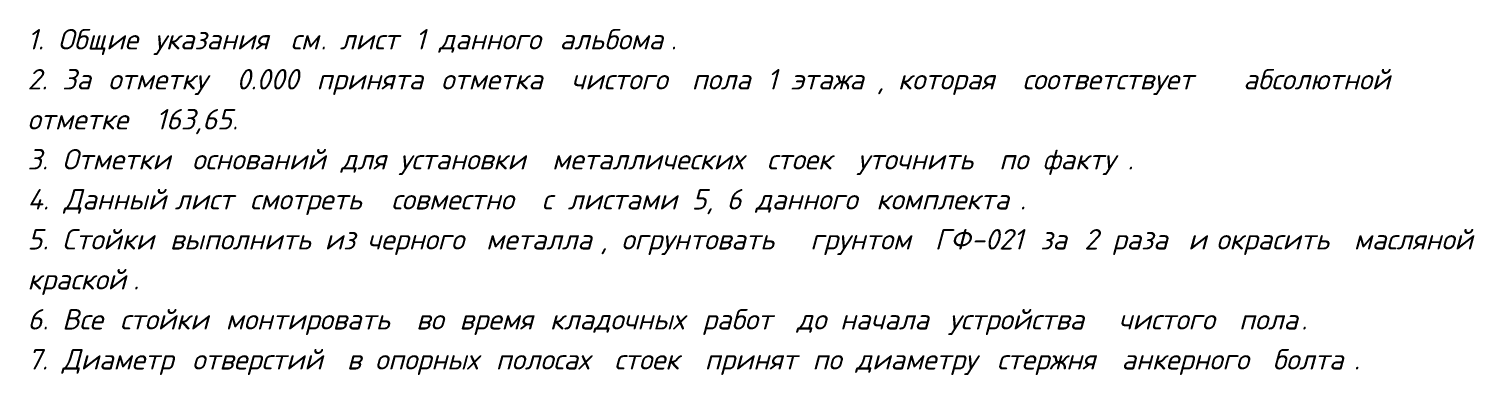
# Model space of a CAD drawing. Header units: millimetres. Extents: x 7563 to 35266, y -386 to 7164.
# Drawn here: x 17583 to 35266, y -140 to 4095 of the extents above; entities that cross this region are included whole.
import ezdxf

# ---------------------------------------------------------------- set-up
doc = ezdxf.new("R2010")
doc.units = ezdxf.units.MM
doc.layers.add('G-ANNO-TEXT', color=7, linetype='Continuous', lineweight=9)
doc.styles.add('ISOCPEUR_I_5', font='isocpeui.ttf', dxfattribs={"height": 250})

msp = doc.modelspace()

# ---------------------------------------------------------------- texts
at = {"layer": 'G-ANNO-TEXT', "char_height": 250, "attachment_point": 1, "style": 'ISOCPEUR_I_5'}
for s, insert, width in [('1. ', (17565.2, 4093.7), 448.945), ('Общие', (17935.7, 4093.7), 1234.599), ('\\fISOCPEUR|b0|i1|c204|p34|; ', (18954.3, 4093.7), 192.405), ('\\fISOCPEUR|b0|i1|c204|p34|; ', (20621.2, 4093.7), 192.405), (' 1 ', (22142.5, 4093.7), 545.148), ('\\fISOCPEUR|b0|i1|c204|p34|; ', (23908.6, 4093.7), 192.405), ('альбома', (24067.4, 4093.7), 1643.459), ('указания', (19113.1, 4093.7), 1827.848), ('см', (20779.9, 4093.7), 440.928), ('лист', (21381.9, 4093.7), 921.941), ('данного', (22592.3, 4093.7), 1595.358), ('. ', (21143.7, 4093.7), 288.608), ('\\fISOCPEUR|b0|i1|c204|p34|;.', (25423.4, 4093.7), 96.203), ('2. ', (17565.2, 3604.3), 513.08), ('За', (17988.6, 3604.3), 489.029), ('\\fISOCPEUR|b0|i1|c204|p34|; ', (18392.1, 3604.3), 192.405), (' 0.000 ', (19959.7, 3604.3), 1378.902), ('\\fISOCPEUR|b0|i1|c204|p34|; ', (22460, 3604.3), 192.405), ('\\fISOCPEUR|b0|i1|c204|p34|; ', (24047.5, 3604.3), 192.405), ('\\fISOCPEUR|b0|i1|c204|p34|; ', (25522.6, 3604.3), 192.405), (' 1 ', (26442, 3604.3), 545.147), ('\\fISOCPEUR|b0|i1|c204|p34|; ', (29564.1, 3604.3), 192.405), ('\\fISOCPEUR|b0|i1|c204|p34|; ', (32262.8, 3604.3), 192.405), ('абсолютной', (32421.6, 3604.3), 2332.911), ('\\fISOCPEUR|b0|i1|c204|p34|; ', (34346.4, 3604.3), 192.405), ('отметку', (18550.8, 3604.3), 1707.594), ('принята', (21097.4, 3604.3), 1651.476), ('отметка', (22618.8, 3604.3), 1731.645), ('чистого', (24206.3, 3604.3), 1595.358), ('пола', (25681.3, 3604.3), 921.941), ('этажа', (26891.8, 3604.3), 1282.7), (', ', (27950.1, 3604.3), 304.641), ('которая', (28201.5, 3604.3), 1651.476), ('соответствует', (29722.8, 3604.3), 3078.48), ('отметке', (17565.2, 3114.8), 1707.594), (' 163,65.', (18974.1, 3114.8), 1459.071), ('3. ', (17565.2, 2625.3), 513.08), ('Отметки', (17988.6, 2625.3), 1731.645), ('\\fISOCPEUR|b0|i1|c204|p34|; ', (19417.3, 2625.3), 192.405), ('оснований', (19576.1, 2625.3), 2012.236), ('\\fISOCPEUR|b0|i1|c204|p34|; ', (21236.3, 2625.3), 192.405), ('для', (21395.1, 2625.3), 673.418), ('\\fISOCPEUR|b0|i1|c204|p34|; ', (21950.7, 2625.3), 192.405), ('установки', (22109.5, 2625.3), 2068.354), ('\\fISOCPEUR|b0|i1|c204|p34|; ', (23816, 2625.3), 192.405), ('металлических', (23974.8, 2625.3), 2990.294), ('\\fISOCPEUR|b0|i1|c204|p34|; ', (26442, 2625.3), 192.405), ('стоек', (26600.8, 2625.3), 1146.413), ('\\fISOCPEUR|b0|i1|c204|p34|; ', (27546.6, 2625.3), 192.405), ('уточнить', (27705.4, 2625.3), 1908.016), ('\\fISOCPEUR|b0|i1|c204|p34|; ', (29279.7, 2625.3), 192.405), ('по', (29438.4, 2625.3), 448.945), ('\\fISOCPEUR|b0|i1|c204|p34|; ', (29808.8, 2625.3), 192.405), ('факту', (29967.6, 2625.3), 1258.649), ('. ', (31006.1, 2625.3), 288.608), ('4. ', (17565.2, 2135.8), 537.131), ('Данный', (18008.4, 2135.8), 1451.054), ('\\fISOCPEUR|b0|i1|c204|p34|; ', (19205.7, 2135.8), 192.405), ('\\fISOCPEUR|b0|i1|c204|p34|; ', (20125.1, 2135.8), 192.405), ('\\fISOCPEUR|b0|i1|c204|p34|; ', (21851.5, 2135.8), 192.405), ('\\fISOCPEUR|b0|i1|c204|p34|; ', (23690.3, 2135.8), 192.405), ('\\fISOCPEUR|b0|i1|c204|p34|; ', (24007.8, 2135.8), 192.405), (' 5, 6 ', (25522.6, 2135.8), 1138.396), ('\\fISOCPEUR|b0|i1|c204|p34|; ', (27778.2, 2135.8), 192.405), ('лист', (19364.4, 2135.8), 921.941), ('смотреть', (20283.8, 2135.8), 1899.999), ('совместно', (22010.2, 2135.8), 2036.286), ('\\fISOCPEUR|b0|i1|c204|p34|;с', (23849.1, 2135.8), 192.405), ('листами', (24166.6, 2135.8), 1643.459), ('данного', (26461.9, 2135.8), 1595.358), ('комплекта', (27936.9, 2135.8), 2124.472), ('\\fISOCPEUR|b0|i1|c204|p34|;.', (29689.8, 2135.8), 96.203), ('5. ', (17565.2, 1646.3), 513.08), ('Стойки', (17988.6, 1646.3), 1402.953), ('\\fISOCPEUR|b0|i1|c204|p34|; ', (19146.1, 1646.3), 192.405), ('\\fISOCPEUR|b0|i1|c204|p34|; ', (21037.9, 1646.3), 192.405), ('из', (21196.6, 1646.3), 432.911), ('\\fISOCPEUR|b0|i1|c204|p34|; ', (21553.8, 1646.3), 192.405), ('\\fISOCPEUR|b0|i1|c204|p34|; ', (23009, 1646.3), 192.405), ('\\fISOCPEUR|b0|i1|c204|p34|; ', (26971.2, 1646.3), 192.405), ('\\fISOCPEUR|b0|i1|c204|p34|; ', (28492.5, 1646.3), 192.405), ('ГФ', (28651.3, 1646.3), 537.131), ('-021 ', (29094.5, 1646.3), 1026.16), ('за', (29941.1, 1646.3), 456.962), (' 2 ', (30318.2, 1646.3), 609.282), ('раза', (30820.9, 1646.3), 929.957), ('\\fISOCPEUR|b0|i1|c204|p34|; ', (31588.2, 1646.3), 192.405), ('\\fISOCPEUR|b0|i1|c204|p34|; ', (31932.1, 1646.3), 192.405), ('\\fISOCPEUR|b0|i1|c204|p34|; ', (33612.2, 1646.3), 192.405), ('масляной', (33771, 1646.3), 1811.814), ('\\fISOCPEUR|b0|i1|c204|p34|; ', (35265.9, 1646.3), 184.388), ('выполнить', (19304.9, 1646.3), 2100.421), ('черного', (21712.6, 1646.3), 1571.307), ('металла', (23167.8, 1646.3), 1699.578), ('огрунтовать', (24821.4, 1646.3), 2605.484), ('грунтом', (27129.9, 1646.3), 1651.476), ('\\fISOCPEUR|b0|i1|c204|p34|;и', (31746.9, 1646.3), 224.473), ('окрасить', (32090.9, 1646.3), 1843.881), (', ', (24570.1, 1646.3), 304.641), ('краской', (17565.2, 1156.9), 1563.291), ('\\fISOCPEUR|b0|i1|c204|p34|;.', (18855.1, 1156.9), 96.202), ('6. ', (17565.2, 667.4), 513.08), ('Все', (17988.6, 667.4), 665.401), ('\\fISOCPEUR|b0|i1|c204|p34|; ', (18537.6, 667.4), 192.405), ('стойки', (18696.3, 667.4), 1370.886), ('\\fISOCPEUR|b0|i1|c204|p34|; ', (19827.4, 667.4), 192.405), ('монтировать', (19986.2, 667.4), 2629.535), ('\\fISOCPEUR|b0|i1|c204|p34|; ', (22155.8, 667.4), 192.405), ('во', (22314.5, 667.4), 448.945), ('\\fISOCPEUR|b0|i1|c204|p34|; ', (22684.9, 667.4), 192.405), ('время', (22843.7, 667.4), 1146.413), ('\\fISOCPEUR|b0|i1|c204|p34|; ', (23789.6, 667.4), 192.405), ('кладочных', (23948.3, 667.4), 2068.354), ('\\fISOCPEUR|b0|i1|c204|p34|; ', (25654.9, 667.4), 192.405), ('работ', (25813.6, 667.4), 1202.531), ('\\fISOCPEUR|b0|i1|c204|p34|; ', (26805.8, 667.4), 192.405), ('до', (26964.6, 667.4), 448.945), ('\\fISOCPEUR|b0|i1|c204|p34|; ', (27335, 667.4), 192.405), ('начала', (27493.7, 667.4), 1418.987), ('\\fISOCPEUR|b0|i1|c204|p34|; ', (28664.5, 667.4), 192.405), ('устройства', (28823.3, 667.4), 2316.877), ('\\fISOCPEUR|b0|i1|c204|p34|; ', (30734.9, 667.4), 192.405), ('чистого', (30893.6, 667.4), 1595.358), ('\\fISOCPEUR|b0|i1|c204|p34|; ', (32209.9, 667.4), 192.405), ('пола', (32368.7, 667.4), 921.941), ('\\fISOCPEUR|b0|i1|c204|p34|;.', (33129.4, 667.4), 96.202), ('7. ', (17565.2, 177.9), 513.08), ('Диаметр', (17988.6, 177.9), 1731.645), ('\\fISOCPEUR|b0|i1|c204|p34|; ', (19417.3, 177.9), 192.405), ('отверстий', (19576.1, 177.9), 2100.421), ('\\fISOCPEUR|b0|i1|c204|p34|; ', (21309.1, 177.9), 192.405), ('\\fISOCPEUR|b0|i1|c204|p34|; ', (21653.1, 177.9), 192.405), ('\\fISOCPEUR|b0|i1|c204|p34|; ', (23128.1, 177.9), 192.405), ('\\fISOCPEUR|b0|i1|c204|p34|; ', (24576.7, 177.9), 192.405), ('\\fISOCPEUR|b0|i1|c204|p34|; ', (25681.3, 177.9), 192.405), ('\\fISOCPEUR|b0|i1|c204|p34|; ', (26997.6, 177.9), 192.405), ('\\fISOCPEUR|b0|i1|c204|p34|; ', (27526.8, 177.9), 192.405), ('\\fISOCPEUR|b0|i1|c204|p34|; ', (29253.2, 177.9), 192.405), ('\\fISOCPEUR|b0|i1|c204|p34|; ', (30774.6, 177.9), 192.405), ('\\fISOCPEUR|b0|i1|c204|p34|; ', (32620, 177.9), 192.405), ('болта', (32778.8, 177.9), 1202.531), ('\\fISOCPEUR|b0|i1|c204|p34|;в', (21467.8, 177.9), 224.473), ('опорных', (21811.8, 177.9), 1595.358), ('полосах', (23286.9, 177.9), 1563.291), ('стоек', (24735.4, 177.9), 1146.413), ('принят', (25840.1, 177.9), 1402.953), ('по', (27156.4, 177.9), 448.945), ('диаметру', (27685.6, 177.9), 1899.999), ('стержня', (29412, 177.9), 1651.476), ('анкерного', (30933.3, 177.9), 2044.303), ('\\fISOCPEUR|b0|i1|c204|p34|;.', (33771, 177.9), 96.202)]:
    msp.add_mtext(s, dxfattribs=dict(at, insert=insert, width=width))

doc.saveas('drawing.dxf')
